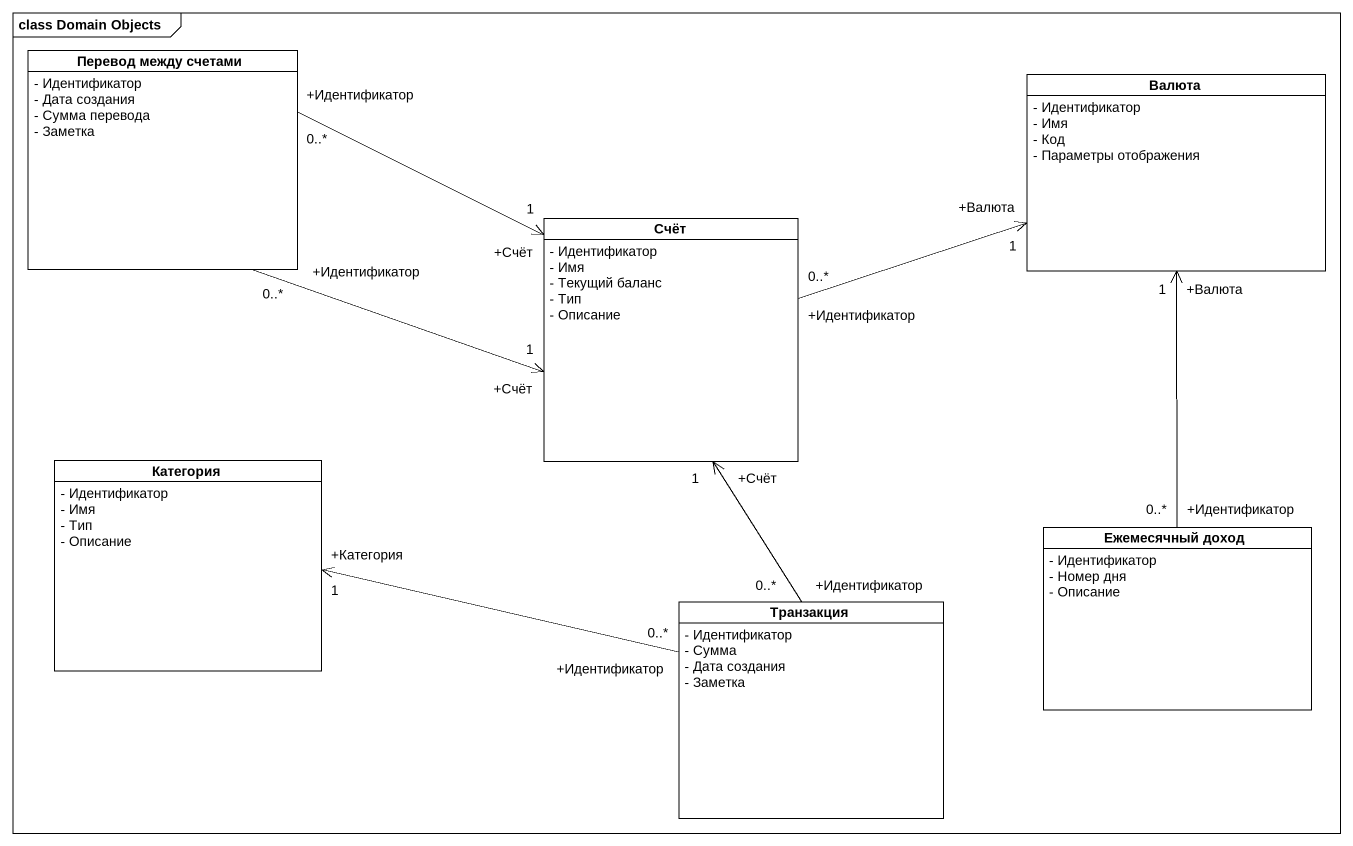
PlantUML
@startuml
mainframe class Domain Objects
hide circle
hide empty members
skinparam classAttributeIconSize 0
class "Перевод между счетами" as Перевод_между_счетами {
  - Идентификатор
  - Дата создания
  - Сумма перевода
  - Заметка
}
class Валюта {
  - Идентификатор
  - Имя
  - Код
  - Параметры отображения
}
class Счёт {
  - Идентификатор
  - Имя
  - Текущий баланс
  - Тип
  - Описание
}
class Категория {
  - Идентификатор
  - Имя
  - Тип
  - Описание
}
class "Ежемесячный доход" as Ежемесячный_доход {
  - Идентификатор
  - Номер дня
  - Описание
}
class Транзакция {
  - Идентификатор
  - Сумма
  - Дата создания
  - Заметка
}
Перевод_между_счетами "+Идентификатор\n0..*" -right-> "+Счёт\n1" Счёт
Перевод_между_счетами "+Идентификатор\n0..*" -right-> "+Счёт\n1" Счёт
Счёт "+Идентификатор\n0..*" -right-> "+Валюта\n1" Валюта
Ежемесячный_доход "+Идентификатор\n0..*" -up-> "+Валюта\n1" Валюта
Транзакция "+Идентификатор\n0..*" -up-> "+Счёт\n1" Счёт
Транзакция "+Идентификатор\n0..*" -left-> "+Категория\n1" Категория
@enduml
